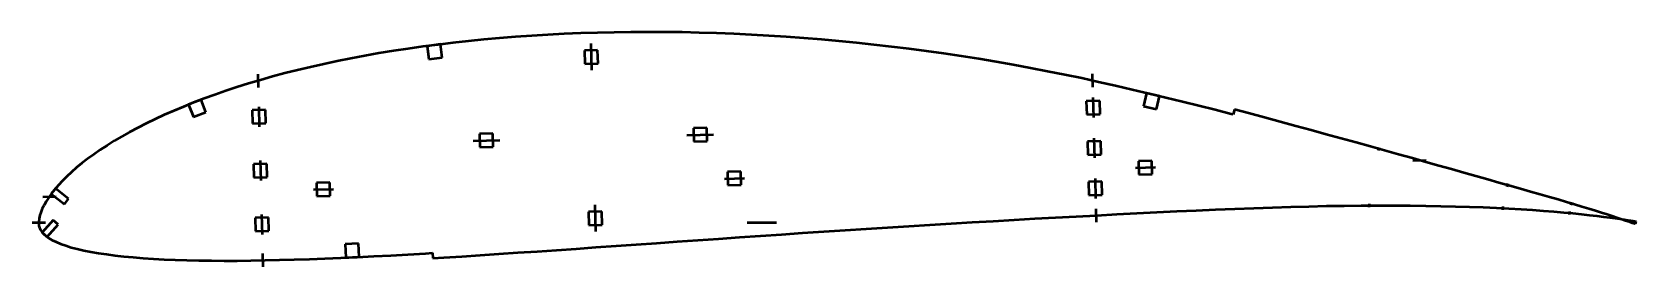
# Model space of a CAD drawing. Header units: metres. Extents: x -168 to 312, y -13 to 57.
import ezdxf

# ---------------------------------------------------------------- set-up
doc = ezdxf.new("R2010")
doc.units = ezdxf.units.M
for name, color, linetype, lineweight in [('FoilLayer', 1, 'Continuous', 50), ('StringerLayer', 1, 'Continuous', 50), ('SubLayer', 1, 'Continuous', 50)]:
    doc.layers.add(name, color=color, linetype=linetype, lineweight=lineweight)

msp = doc.modelspace()

# ---------------------------------------------------------------- linework, layer by layer
at = {"layer": 'FoilLayer'}
for p, q in [((-46.62, 53.43), (-51.12, 52.84)), ((-42.06, 53.99), (-46.62, 53.43)), ((-37.44, 54.51), (-42.06, 53.99)), ((-32.79, 54.97), (-37.44, 54.51)), ((-28.08, 55.39), (-32.79, 54.97)), ((-23.3, 55.76), (-28.08, 55.39)), ((-18.47, 56.1), (-23.3, 55.76)), ((-13.61, 56.4), (-18.47, 56.1)), ((-8.71, 56.66), (-13.61, 56.4)), ((-3.77, 56.86), (-8.71, 56.66)), ((1.21, 57.01), (-3.77, 56.86)), ((6.23, 57.12), (1.21, 57.01)), ((11.29, 57.2), (6.23, 57.12)), ((16.38, 57.23), (11.29, 57.2)), ((21.48, 57.21), (16.38, 57.23)), ((26.62, 57.14), (21.48, 57.21)), ((31.77, 57.03), (26.62, 57.14)), ((36.95, 56.87), (31.77, 57.03)), ((42.16, 56.67), (36.95, 56.87)), ((47.37, 56.42), (42.16, 56.67)), ((52.6, 56.13), (47.37, 56.42)), ((57.84, 55.79), (52.6, 56.13)), ((63.09, 55.4), (57.84, 55.79)), ((68.34, 54.98), (63.09, 55.4)), ((73.6, 54.5), (68.34, 54.98)), ((78.87, 53.99), (73.6, 54.5)), ((84.12, 53.43), (78.87, 53.99)), ((89.37, 52.83), (84.12, 53.43)), ((-76.77, 48.47), (-80.8, 47.61)), ((-72.66, 49.3), (-76.77, 48.47)), ((-68.49, 50.09), (-72.66, 49.3)), ((-64.24, 50.84), (-68.49, 50.09)), ((-59.94, 51.55), (-64.24, 50.84)), ((-55.57, 52.21), (-59.94, 51.55)), ((-51.12, 52.84), (-55.57, 52.21)), ((94.62, 52.17), (89.37, 52.83)), ((99.85, 51.48), (94.62, 52.17)), ((105.09, 50.74), (99.85, 51.48)), ((110.31, 49.96), (105.09, 50.74)), ((115.51, 49.14), (110.31, 49.96)), ((120.7, 48.27), (115.51, 49.14)), ((125.87, 47.36), (120.7, 48.27)), ((-96.13, 43.84), (-99.78, 42.8)), ((-92.42, 44.84), (-96.13, 43.84)), ((-88.62, 45.8), (-92.42, 44.84)), ((-84.76, 46.72), (-88.62, 45.8)), ((-80.8, 47.61), (-84.76, 46.72)), ((131.03, 46.4), (125.87, 47.36)), ((136.17, 45.41), (131.03, 46.4)), ((141.29, 44.39), (136.17, 45.41)), ((146.39, 43.33), (141.29, 44.39)), ((151.45, 42.22), (146.39, 43.33)), ((-110.18, 39.55), (-113.47, 38.4)), ((-106.8, 40.66), (-110.18, 39.55)), ((-103.33, 41.75), (-106.8, 40.66)), ((-99.78, 42.8), (-103.33, 41.75)), ((156.5, 41.08), (151.45, 42.22)), ((161.54, 39.91), (156.5, 41.08)), ((166.57, 38.72), (161.54, 39.91)), ((171.57, 37.52), (166.57, 38.72)), ((-122.84, 34.82), (-125.77, 33.59)), ((-119.81, 36.04), (-122.84, 34.82)), ((-116.68, 37.23), (-119.81, 36.04)), ((-113.47, 38.4), (-116.68, 37.23)), ((176.55, 36.3), (171.57, 37.52)), ((181.47, 35.07), (176.55, 36.3)), ((186.35, 33.83), (181.47, 35.07)), ((191.2, 32.58), (186.35, 33.83)), ((192.14, 33.93), (191.74, 32.44)), ((196.4, 32.82), (192.14, 33.93)), ((-133.99, 29.79), (-136.55, 28.48)), ((-131.35, 31.07), (-133.99, 29.79)), ((-128.6, 32.35), (-131.35, 31.07)), ((-125.77, 33.59), (-128.6, 32.35)), ((191.74, 32.44), (191.2, 32.58)), ((201.16, 31.55), (196.4, 32.82)), ((205.87, 30.29), (201.16, 31.55)), ((210.53, 29.01), (205.87, 30.29)), ((215.14, 27.75), (210.53, 29.01)), ((-143.6, 24.54), (-145.73, 23.21)), ((-141.36, 25.85), (-143.6, 24.54)), ((-139, 27.18), (-141.36, 25.85)), ((-136.55, 28.48), (-139, 27.18)), ((219.69, 26.5), (215.14, 27.75)), ((224.18, 25.27), (219.69, 26.5)), ((228.59, 24.05), (224.18, 25.27)), ((232.92, 22.83), (228.59, 24.05)), ((-149.72, 20.51), (-151.56, 19.17)), ((-147.77, 21.87), (-149.72, 20.51)), ((-145.73, 23.21), (-147.77, 21.87)), ((237.18, 21.64), (232.92, 22.83)), ((241.37, 20.46), (237.18, 21.64)), ((245.48, 19.32), (241.37, 20.46)), ((249.48, 18.19), (245.48, 19.32)), ((-156.41, 15.19), (-157.81, 13.87)), ((-154.9, 16.52), (-156.41, 15.19)), ((-153.29, 17.84), (-154.9, 16.52)), ((-151.56, 19.17), (-153.29, 17.84)), ((253.4, 17.09), (249.48, 18.19)), ((257.21, 16.01), (253.4, 17.09)), ((260.93, 14.96), (257.21, 16.01)), ((264.55, 13.94), (260.93, 14.96)), ((-161.4, 10), (-162.38, 8.76)), ((-160.31, 11.27), (-161.4, 10)), ((-159.11, 12.56), (-160.31, 11.27)), ((-157.81, 13.87), (-159.11, 12.56)), ((268.06, 12.95), (264.55, 13.94)), ((271.44, 11.99), (268.06, 12.95)), ((274.72, 11.06), (271.44, 11.99)), ((277.87, 10.17), (274.72, 11.06)), ((280.91, 9.3), (277.87, 10.17)), ((-164.64, 5.24), (-165.16, 4.21)), ((-163.99, 6.39), (-164.64, 5.24)), ((-163.24, 7.55), (-163.99, 6.39)), ((-162.38, 8.76), (-163.24, 7.55)), ((209.02, 4.74), (214.45, 4.89)), ((214.45, 4.89), (219.79, 5)), ((219.79, 5), (225.03, 5.07)), ((225.03, 5.07), (230.14, 5.12)), ((230.14, 5.12), (235.15, 5.16)), ((235.15, 5.16), (240.06, 5.16)), ((240.06, 5.16), (244.84, 5.13)), ((244.84, 5.13), (249.49, 5.06)), ((249.49, 5.06), (254, 4.98)), ((254, 4.98), (258.38, 4.88)), ((258.38, 4.88), (262.62, 4.76)), ((283.81, 8.47), (280.91, 9.3)), ((286.58, 7.68), (283.81, 8.47)), ((289.22, 6.91), (286.58, 7.68)), ((291.72, 6.17), (289.22, 6.91)), ((294.09, 5.46), (291.72, 6.17)), ((296.32, 4.78), (294.09, 5.46)), ((-166.22, 0.14), (-166.23, -0.03)), ((-166.11, 1.21), (-166.22, 0.14)), ((-165.89, 2.27), (-166.11, 1.21)), ((-165.61, 3.05), (-165.89, 2.27)), ((-165.16, 4.21), (-165.61, 3.05)), ((107.22, -0.27), (113.54, 0.1)), ((113.54, 0.1), (119.83, 0.47)), ((119.83, 0.47), (126.09, 0.84)), ((126.09, 0.84), (132.33, 1.2)), ((132.33, 1.2), (138.55, 1.54)), ((138.55, 1.54), (144.71, 1.87)), ((144.71, 1.87), (150.82, 2.19)), ((150.82, 2.19), (156.9, 2.53)), ((156.9, 2.53), (162.94, 2.84)), ((162.94, 2.84), (168.93, 3.13)), ((168.93, 3.13), (174.85, 3.4)), ((174.85, 3.4), (180.7, 3.67)), ((180.7, 3.67), (186.51, 3.94)), ((186.51, 3.94), (192.25, 4.18)), ((192.25, 4.18), (197.93, 4.39)), ((197.93, 4.39), (203.52, 4.57)), ((203.52, 4.57), (209.02, 4.74)), ((262.62, 4.76), (266.71, 4.6)), ((266.71, 4.6), (270.65, 4.42)), ((270.65, 4.42), (274.42, 4.24)), ((274.42, 4.24), (278.05, 4.04)), ((278.05, 4.04), (281.52, 3.82)), ((281.52, 3.82), (284.81, 3.57)), ((284.81, 3.57), (287.92, 3.31)), ((287.92, 3.31), (290.85, 3.06)), ((290.85, 3.06), (293.62, 2.8)), ((293.62, 2.8), (296.2, 2.54)), ((296.2, 2.54), (298.59, 2.28)), ((298.42, 4.14), (296.32, 4.78)), ((300.38, 3.54), (298.42, 4.14)), ((298.59, 2.28), (300.8, 2.02)), ((302.19, 2.96), (300.38, 3.54)), ((300.8, 2.02), (302.81, 1.76)), ((303.86, 2.43), (302.19, 2.96)), ((302.81, 1.76), (304.64, 1.52)), ((305.39, 1.93), (303.86, 2.43)), ((304.64, 1.52), (306.26, 1.3)), ((306.77, 1.47), (305.39, 1.93)), ((306.26, 1.3), (307.71, 1.1)), ((308.01, 1.06), (306.77, 1.47)), ((307.71, 1.1), (308.95, 0.92)), ((309.1, 0.69), (308.01, 1.06)), ((308.95, 0.92), (310.02, 0.77)), ((310.03, 0.37), (309.1, 0.69)), ((310.02, 0.77), (310.89, 0.64)), ((310.81, 0.1), (310.03, 0.37)), ((311.43, -0.11), (310.81, 0.1)), ((310.89, 0.64), (311.58, 0.53)), ((311.58, 0.53), (312.06, 0.46)), ((312.06, 0.46), (312.38, 0.41)), ((312.49, 0.39), (312.26, -0.4)), ((312.38, 0.41), (312.49, 0.39)), ((-166.23, -0.03), (-166.16, -0.91)), ((-166.16, -0.91), (-165.98, -1.54)), ((-165.98, -1.54), (-165.7, -2.16)), ((-165.7, -2.16), (-165.26, -2.8)), ((-165.26, -2.8), (-164.72, -3.44)), ((-164.72, -3.44), (-164.03, -4.06)), ((-164.03, -4.06), (-163.21, -4.66)), ((-163.21, -4.66), (-162.23, -5.23)), ((37.54, -4.82), (43.81, -4.39)), ((43.81, -4.39), (50.11, -3.96)), ((50.11, -3.96), (56.41, -3.54)), ((56.41, -3.54), (62.73, -3.1)), ((62.73, -3.1), (69.09, -2.67)), ((69.09, -2.67), (75.46, -2.25)), ((75.46, -2.25), (81.82, -1.85)), ((81.82, -1.85), (88.17, -1.45)), ((88.17, -1.45), (94.52, -1.05)), ((94.52, -1.05), (100.88, -0.65)), ((100.88, -0.65), (107.22, -0.27)), ((311.88, -0.27), (311.43, -0.11)), ((312.17, -0.37), (311.88, -0.27)), ((312.26, -0.4), (312.17, -0.37)), ((-162.23, -5.23), (-161.04, -5.79)), ((-161.04, -5.79), (-159.66, -6.35)), ((-159.66, -6.35), (-158.11, -6.89)), ((-158.11, -6.89), (-156.46, -7.41)), ((-156.46, -7.41), (-154.66, -7.89)), ((-154.66, -7.89), (-152.7, -8.33)), ((-152.7, -8.33), (-150.58, -8.74)), ((-150.58, -8.74), (-148.3, -9.14)), ((-148.3, -9.14), (-145.91, -9.51)), ((-145.91, -9.51), (-143.39, -9.85)), ((-60.73, -9.83), (-55.57, -9.54)), ((-55.57, -9.54), (-50.3, -9.22)), ((-50.3, -9.22), (-48.18, -9.1)), ((-48.18, -9.1), (-48.09, -10.64)), ((-33.89, -9.78), (-28.3, -9.4)), ((-28.3, -9.4), (-22.62, -9.01)), ((-22.62, -9.01), (-16.85, -8.62)), ((-16.85, -8.62), (-11.03, -8.24)), ((-11.03, -8.24), (-5.15, -7.83)), ((-5.15, -7.83), (0.79, -7.4)), ((0.79, -7.4), (6.8, -6.98)), ((6.8, -6.98), (12.87, -6.55)), ((12.87, -6.55), (18.98, -6.13)), ((18.98, -6.13), (25.12, -5.7)), ((25.12, -5.7), (31.31, -5.26)), ((31.31, -5.26), (37.54, -4.82)), ((-143.39, -9.85), (-140.72, -10.13)), ((-140.72, -10.13), (-137.89, -10.39)), ((-137.89, -10.39), (-134.92, -10.63)), ((-134.92, -10.63), (-131.83, -10.85)), ((-131.83, -10.85), (-128.64, -11.04)), ((-128.64, -11.04), (-125.3, -11.18)), ((-125.3, -11.18), (-121.84, -11.28)), ((-121.84, -11.28), (-118.22, -11.36)), ((-118.22, -11.36), (-114.49, -11.41)), ((-114.49, -11.41), (-110.66, -11.44)), ((-110.66, -11.44), (-106.7, -11.42)), ((-106.7, -11.42), (-102.61, -11.37)), ((-102.61, -11.37), (-98.39, -11.29)), ((-98.39, -11.29), (-94.05, -11.2)), ((-94.05, -11.2), (-89.62, -11.09)), ((-89.62, -11.09), (-85.08, -10.94)), ((-85.08, -10.94), (-80.43, -10.75)), ((-80.43, -10.75), (-75.64, -10.54)), ((-75.64, -10.54), (-70.76, -10.33)), ((-70.76, -10.33), (-65.79, -10.09)), ((-65.79, -10.09), (-60.73, -9.83)), ((-48.09, -10.64), (-44.84, -10.45)), ((-44.84, -10.45), (-39.4, -10.12)), ((-39.4, -10.12), (-33.89, -9.78))]:
    msp.add_line(p, q, dxfattribs=at)
at = {"layer": 'StringerLayer'}
for p, q in [((-45.82, 53.54), (-49.78, 53.02)), ((-49.78, 53.02), (-49.26, 49.05)), ((-45.3, 49.57), (-45.82, 53.54)), ((-49.26, 49.05), (-45.3, 49.57)), ((165.81, 38.9), (164.87, 35.01)), ((169.7, 37.97), (165.81, 38.9)), ((-117.57, 36.89), (-121.31, 35.46)), ((-121.31, 35.46), (-119.88, 31.73)), ((-116.14, 33.15), (-117.57, 36.89)), ((164.87, 35.01), (168.76, 34.08)), ((168.76, 34.08), (169.7, 37.97)), ((-119.88, 31.73), (-116.14, 33.15)), ((-161.22, 10.23), (-162.46, 8.65)), ((-157.29, 7.14), (-161.22, 10.23)), ((-162.46, 8.65), (-158.52, 5.57)), ((-158.52, 5.57), (-157.29, 7.14)), ((-161.92, 0.76), (-165.24, -2.98)), ((-160.42, -0.56), (-161.92, 0.76)), ((-165.24, -2.98), (-163.74, -4.3)), ((-163.74, -4.3), (-160.42, -0.56)), ((-70.36, -6.3), (-74.36, -6.48)), ((-74.36, -6.48), (-74.18, -10.48)), ((-70.18, -10.3), (-70.36, -6.3)), ((-74.18, -10.48), (-70.18, -10.3))]:
    msp.add_line(p, q, dxfattribs=at)
at = {"layer": 'SubLayer'}
for p, q in [((-0.75, 53.76), (-0.54, 45.77)), ((1.3, 51.82), (-2.69, 51.71)), ((-2.69, 51.71), (-2.59, 47.71)), ((1.41, 47.82), (1.3, 51.82)), ((-100.54, 44.59), (-100.43, 40.59)), ((-2.59, 47.71), (1.41, 47.82)), ((149.55, 44.63), (149.65, 40.63)), ((-98.26, 33.86), (-102.25, 33.76)), ((-102.25, 33.76), (-102.15, 29.76)), ((-100.28, 34.81), (-100.12, 28.81)), ((-98.15, 29.87), (-98.26, 33.86)), ((151.76, 36.59), (147.76, 36.48)), ((147.76, 36.48), (147.87, 32.49)), ((149.73, 37.54), (149.89, 31.54)), ((151.87, 32.59), (151.76, 36.59)), ((-102.15, 29.76), (-98.15, 29.87)), ((147.87, 32.49), (151.87, 32.59)), ((-36.03, 24.58), (-28.04, 24.79)), ((-30.09, 26.74), (-34.09, 26.63)), ((-34.09, 26.63), (-33.98, 22.63)), ((-29.98, 22.74), (-30.09, 26.74)), ((28.04, 26.28), (36.03, 26.49)), ((33.98, 28.43), (29.98, 28.33)), ((29.98, 28.33), (30.09, 24.33)), ((30.09, 24.33), (34.09, 24.43)), ((34.09, 24.43), (33.98, 28.43)), ((152.08, 24.46), (148.08, 24.35)), ((148.08, 24.35), (148.19, 20.35)), ((150.06, 25.4), (150.21, 19.41)), ((152.19, 20.46), (152.08, 24.46)), ((-33.98, 22.63), (-29.98, 22.74)), ((148.19, 20.35), (152.19, 20.46)), ((235.38, 21.62), (235.66, 22.59)), ((-97.83, 17.69), (-101.83, 17.59)), ((-101.83, 17.59), (-101.72, 13.59)), ((-99.85, 18.64), (-99.69, 12.64)), ((-97.72, 13.7), (-97.83, 17.69)), ((44.23, 15.33), (40.24, 15.22)), ((40.24, 15.22), (40.34, 11.22)), ((44.34, 11.33), (44.23, 15.33)), ((162.49, 16.46), (168.48, 16.62)), ((167.43, 18.59), (163.43, 18.49)), ((163.43, 18.49), (163.54, 14.49)), ((163.54, 14.49), (167.54, 14.59)), ((167.54, 14.59), (167.43, 18.59)), ((245.62, 18.66), (249.62, 18.77)), ((-101.72, 13.59), (-97.72, 13.7)), ((-83.91, 9.93), (-77.91, 10.09)), ((-78.96, 12.06), (-82.96, 11.96)), ((-82.96, 11.96), (-82.86, 7.96)), ((-78.86, 8.06), (-78.96, 12.06)), ((39.29, 13.2), (45.29, 13.35)), ((40.34, 11.22), (44.34, 11.33)), ((152.4, 12.33), (148.4, 12.22)), ((148.4, 12.22), (148.51, 8.22)), ((150.38, 13.27), (150.54, 7.27)), ((152.51, 8.33), (152.4, 12.33)), ((273.88, 10.78), (274.16, 11.74)), ((-165.04, 7.78), (-161.04, 7.89)), ((-82.86, 7.96), (-78.86, 8.06)), ((0.75, -2.7), (0.54, 5.3)), ((148.51, 8.22), (152.51, 8.33)), ((232.54, 4.64), (232.6, 5.64)), ((272.59, 3.83), (272.7, 4.82)), ((293.1, 5.24), (293.38, 6.19)), ((-168.22, 0), (-164.22, 0)), ((-97.4, 1.52), (-101.4, 1.42)), ((-101.4, 1.42), (-101.29, -2.58)), ((-99.42, 2.47), (-99.27, -3.53)), ((-97.29, -2.47), (-97.4, 1.52)), ((2.59, 3.35), (-1.41, 3.25)), ((-1.41, 3.25), (-1.3, -0.75)), ((2.69, -0.65), (2.59, 3.35)), ((46.06, 0), (54.87, 0)), ((150.62, 4.19), (150.72, 0.19)), ((292.54, 2.4), (292.69, 3.39)), ((-101.29, -2.58), (-97.29, -2.47)), ((-1.3, -0.75), (2.69, -0.65)), ((-99.11, -9.31), (-99.01, -13.31))]:
    msp.add_line(p, q, dxfattribs=at)

doc.saveas('drawing.dxf')
